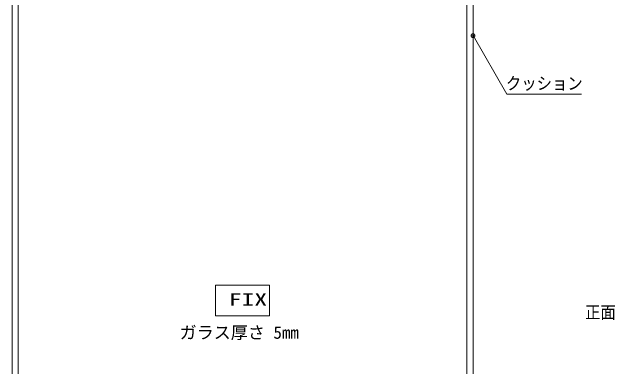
# Model space of a CAD drawing. Units: millimetres, scale not verified. Extents: x -6062 to 6062, y -3045 to 3045.
# Drawn here: x -2420 to -850, y -880 to 45 of the extents above; entities that cross this region are included whole.
import ezdxf
from ezdxf.enums import TextEntityAlignment as Align

# ---------------------------------------------------------------- set-up
doc = ezdxf.new("R2010")
doc.units = ezdxf.units.MM
doc.header["$LTSCALE"] = 20
doc.layers.add('0-3_2寸法-3', color=7, linetype='Continuous', lineweight=9)
doc.layers.add('0-4_3一般', color=7, linetype='Continuous', lineweight=9)
doc.styles.add('ＭＳ ゴシック', font='')
doc.styles.get('ＭＳ ゴシック').set_extended_font_data('MS Gothic')

# ---------------------------------------------------------------- blocks, each defined once
blk = doc.blocks.new('グループ-4')
at = {"layer": '0-4_3一般'}
blk.add_line((11360, 9000), (11360, -38000), dxfattribs=at)
blk = doc.blocks.new('グループ-5')
at = {"layer": '0-4_3一般'}
for p, q in [((-12640, 8840), (-12640, -38000)), ((-12320, 8840), (-12320, -38000)), ((11040, -38000), (11040, 8840)), ((11360, -38000), (11360, 8840)), ((-12640, -37740), (-12640, 8100)), ((-12320, -37740), (-12320, 8100))]:
    blk.add_line(p, q, dxfattribs=at)
blk = doc.blocks.new('グループ-6')
at = {"layer": '0-4_3一般'}
for name in ['グループ-4', 'グループ-5']:
    blk.add_blockref(name, (0, 0), dxfattribs=at)

msp = doc.modelspace()

# ---------------------------------------------------------------- linework, layer by layer
at = {"layer": '0-3_2寸法-3'}
for p, q in [((-1214.61, -15.62), (-1224.39, -15.62)), ((-1219.33, -11.62), (-1219.67, -11.62)), ((-1219.33, -11.62), (-1219.67, -11.62)), ((-1215.5, -19.62), (-1223.5, -19.62))]:
    msp.add_line(p, q, dxfattribs=at)
msp.add_lwpolyline([(-937.18, -169.45), (-1131.26, -169.45), (-1219.5, -16.61)], dxfattribs=at)
msp.add_lwpolyline([(-1889.5, -667), (-1749.5, -667), (-1749.5, -747), (-1889.5, -747)], close=True, dxfattribs=at)
msp.add_circle((-1219.5, -16.61), 5.01, dxfattribs=at)
msp.add_circle((-1219.5, -16.61), 5.01, dxfattribs=at)

# ---------------------------------------------------------------- block references
at = {"layer": '0-4_3一般', "xscale": 0.05, "yscale": 0.05}
msp.add_blockref('グループ-6', (-1787.5, 0), dxfattribs=at)

# ---------------------------------------------------------------- texts
at = {"layer": '0-3_2寸法-3', "style": 'ＭＳ ゴシック'}
for s, width, p in [('クッション', 0.9, (-1133.76, -167.05)), ('FIX', 1.5, (-1855.25, -730.17)), ('正面', 0.9, (-927.76, -763.78))]:
    msp.add_text(s, height=32.55, dxfattribs=dict(at, width=width)).set_placement(p, align=Align.BOTTOM_LEFT)
msp.add_text('ガラス厚さ 5mm', height=32.55, dxfattribs=at).set_placement((-1983.29, -816.45), align=Align.BOTTOM_LEFT)

doc.saveas('drawing.dxf')
